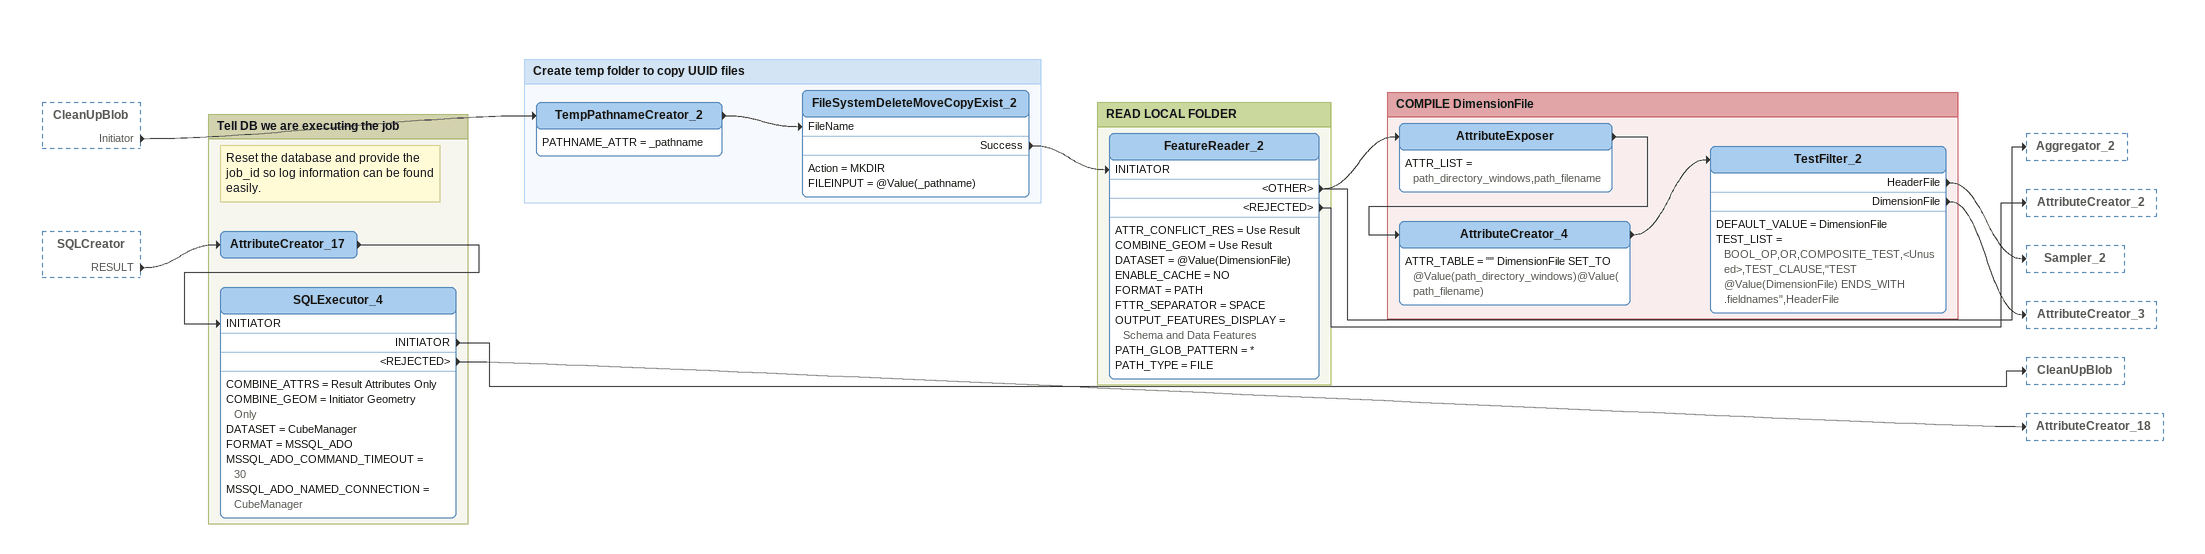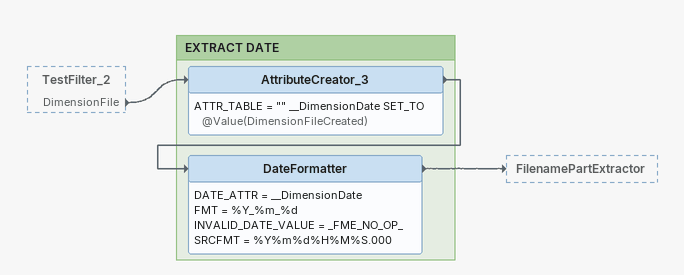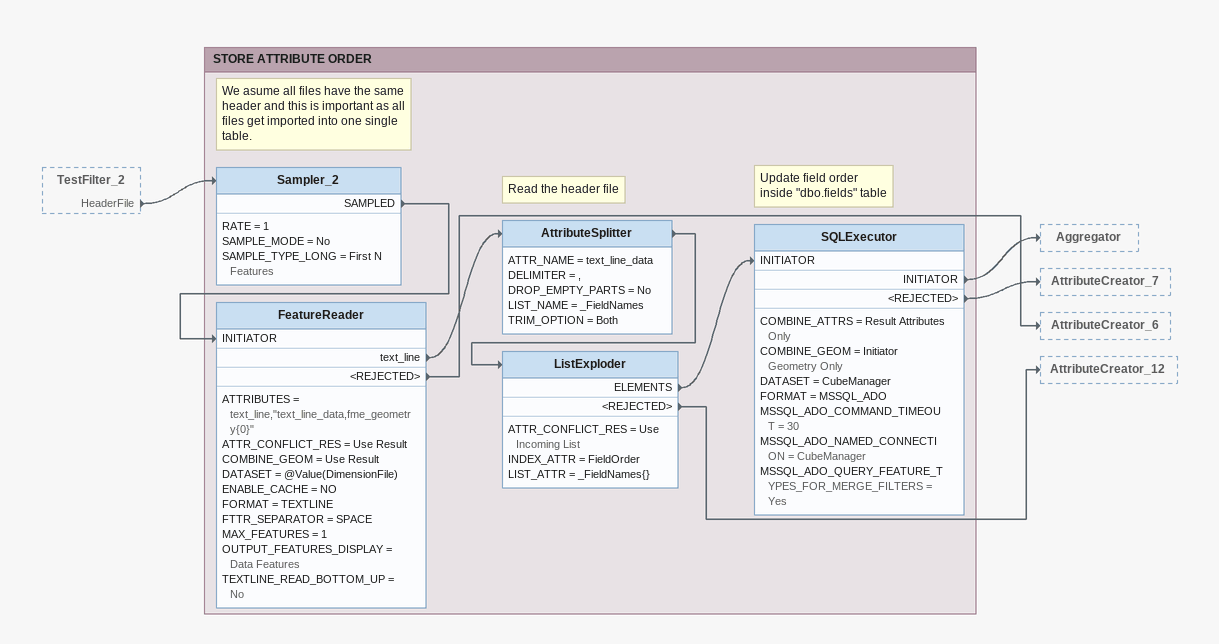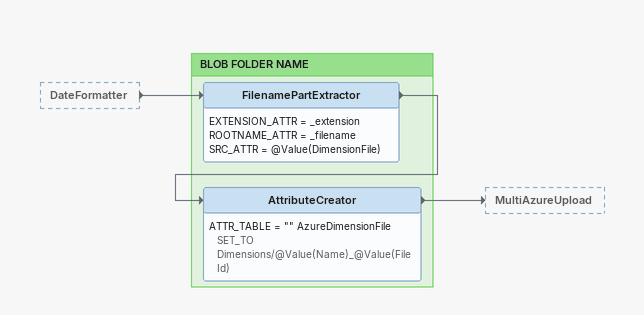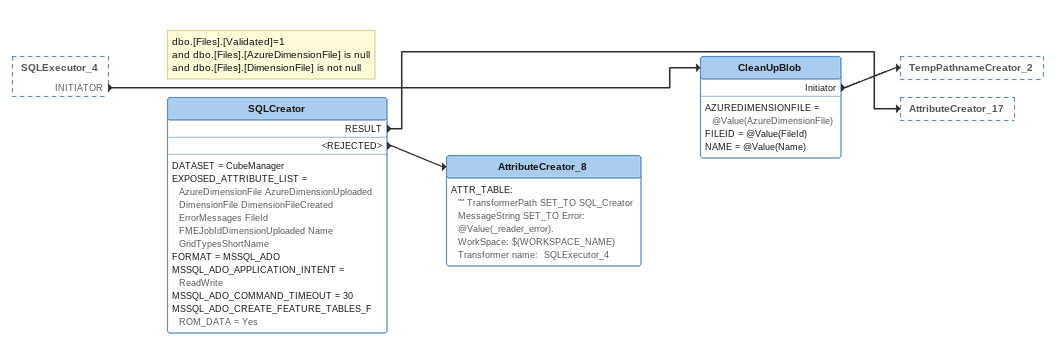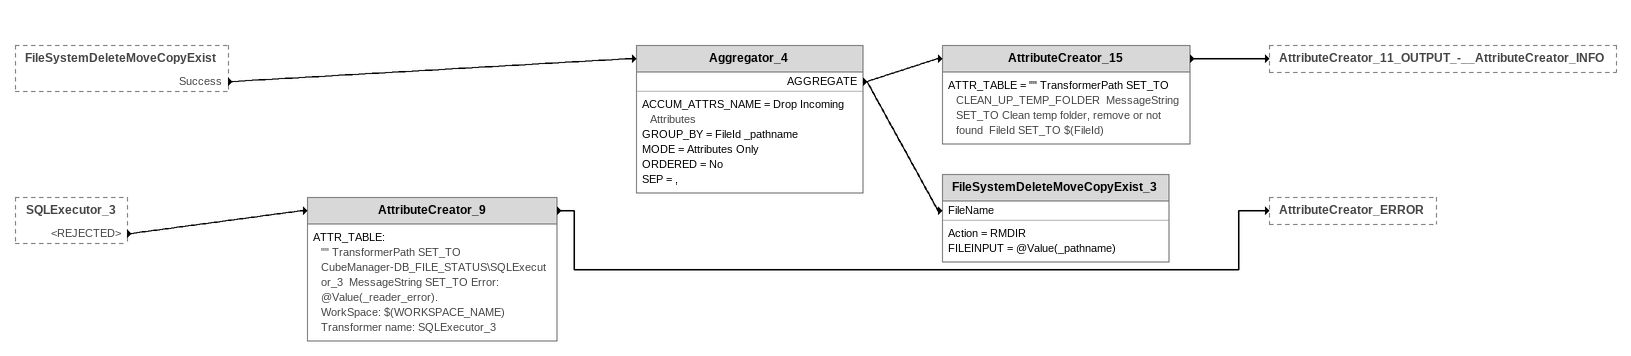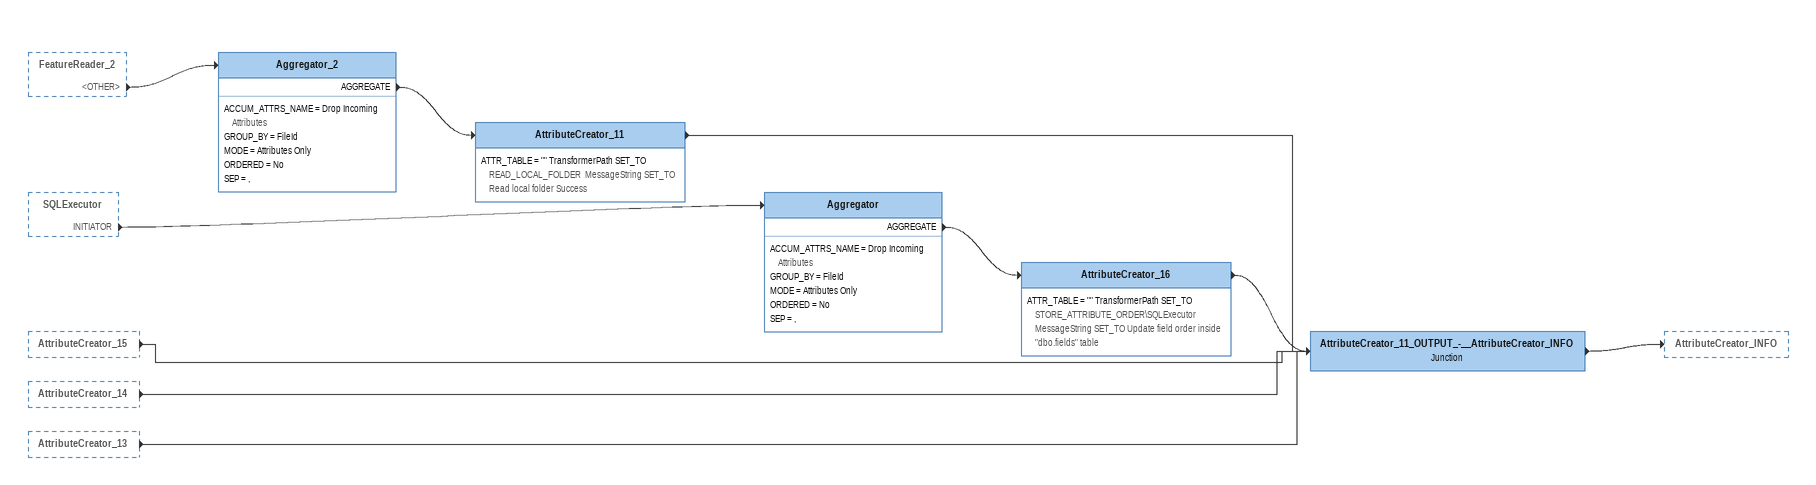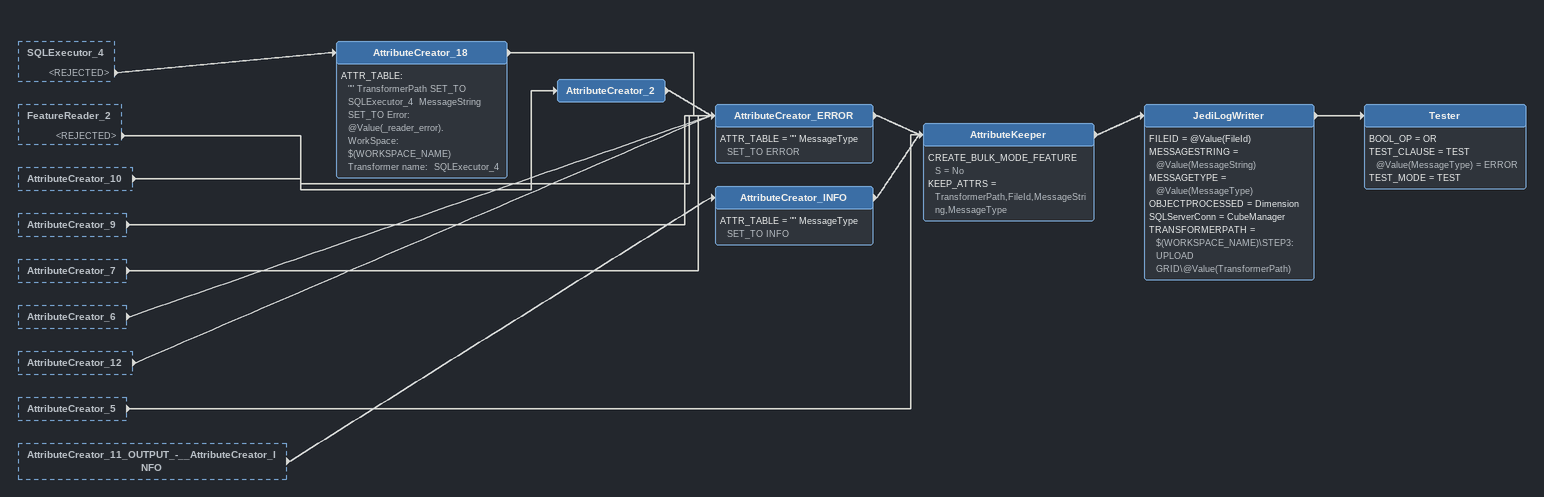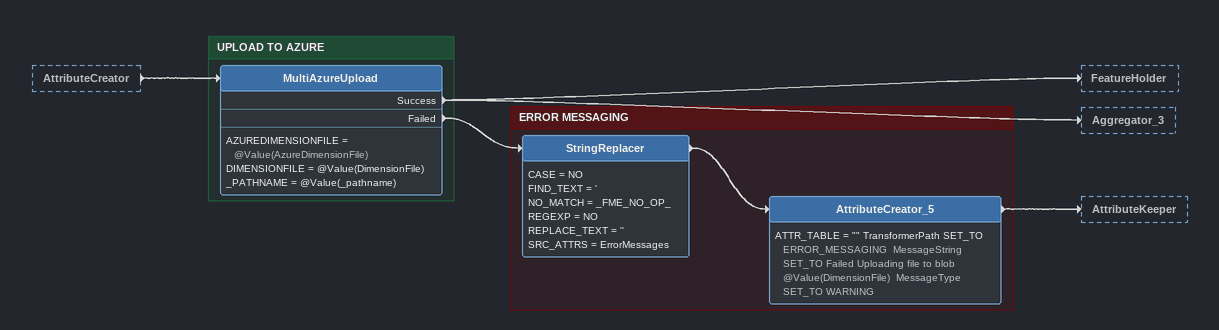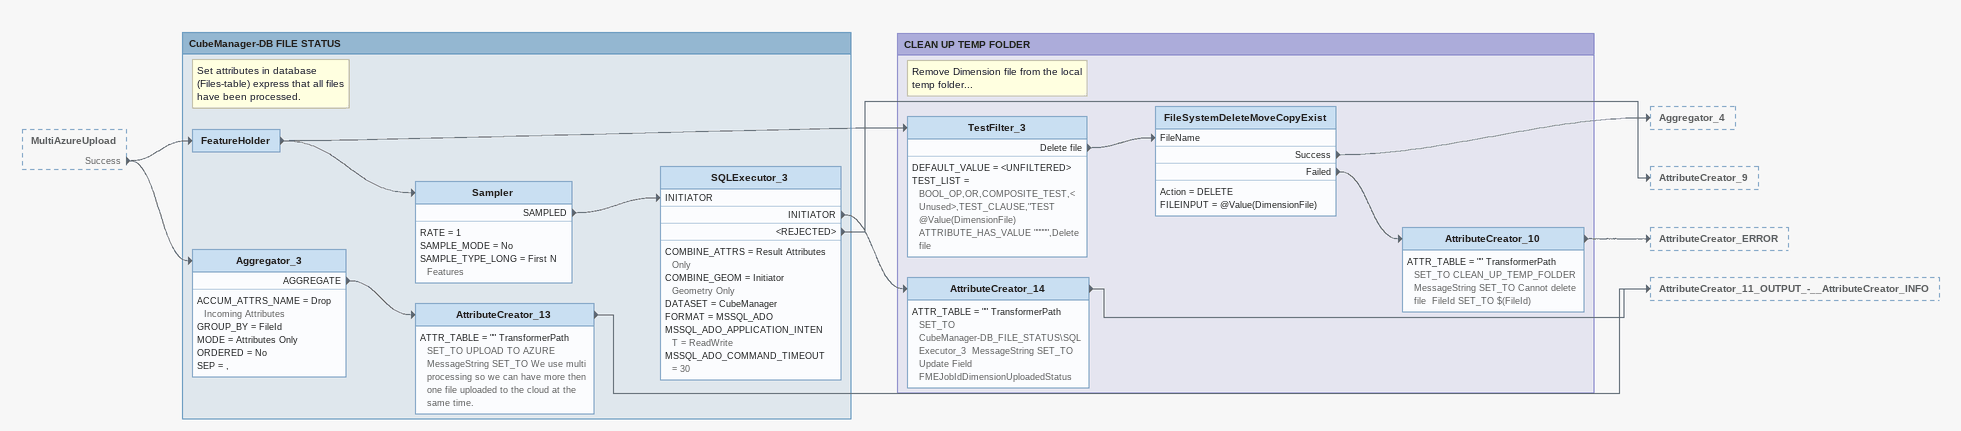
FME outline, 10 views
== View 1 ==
CleanUpBlob [outside]
    Initiator -> TempPathnameCreator_2
SQLCreator [outside]
    RESULT -> AttributeCreator_17

Bookmark: Tell DB we are executing the job
Note: Reset the database and provide the job_id so log information can be found easily.
AttributeCreator_17
    -> SQLExecutor_4 [INITIATOR]
SQLExecutor_4
    COMBINE_ATTRS = Result Attributes Only
    COMBINE_GEOM = Initiator Geometry Only
    DATASET = CubeManager
    FORMAT = MSSQL_ADO
    MSSQL_ADO_COMMAND_TIMEOUT = 30
    MSSQL_ADO_NAMED_CONNECTION = CubeManager
    INITIATOR -> CleanUpBlob
    <REJECTED> -> AttributeCreator_18

Bookmark: Create temp folder to copy UUID files
TempPathnameCreator_2
    PATHNAME_ATTR = _pathname
    -> FileSystemDeleteMoveCopyExist_2 [FileName]
FileSystemDeleteMoveCopyExist_2
    Action = MKDIR
    FILEINPUT = @Value(_pathname)
    Success -> FeatureReader_2 [INITIATOR]

Bookmark: READ LOCAL FOLDER
FeatureReader_2
    ATTR_CONFLICT_RES = Use Result
    COMBINE_GEOM = Use Result
    DATASET = @Value(DimensionFile)
    ENABLE_CACHE = NO
    FORMAT = PATH
    FTTR_SEPARATOR = SPACE
    OUTPUT_FEATURES_DISPLAY = Schema and Data Features
    PATH_GLOB_PATTERN = *
    PATH_TYPE = FILE
    <OTHER> -> AttributeExposer
    <OTHER> -> Aggregator_2
    <REJECTED> -> AttributeCreator_2

Bookmark: COMPILE DimensionFile
AttributeExposer
    ATTR_LIST = path_directory_windows,path_filename
    -> AttributeCreator_4
AttributeCreator_4
    ATTR_TABLE = "" DimensionFile SET_TO @Value(path_directory_windows)@Value(path_filename)
    -> TestFilter_2
TestFilter_2
    DEFAULT_VALUE = DimensionFile
    TEST_LIST = BOOL_OP,OR,COMPOSITE_TEST,<Unused>,TEST_CLAUSE,"TEST @Value(DimensionFile) ENDS_WITH .fieldnames",HeaderFile
    HeaderFile -> Sampler_2
    DimensionFile -> AttributeCreator_3

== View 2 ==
TestFilter_2 [outside]
    DimensionFile -> AttributeCreator_3

Bookmark: EXTRACT DATE
AttributeCreator_3
    ATTR_TABLE = "" __DimensionDate SET_TO @Value(DimensionFileCreated)
    -> DateFormatter
DateFormatter
    DATE_ATTR = __DimensionDate
    FMT = %Y_%m_%d
    INVALID_DATE_VALUE = _FME_NO_OP_
    SRCFMT = %Y%m%d%H%M%S.000
    -> FilenamePartExtractor

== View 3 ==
TestFilter_2 [outside]
    HeaderFile -> Sampler_2

Bookmark: STORE ATTRIBUTE ORDER
Note: We asume all files have the same header and this is important as all files get imported into one single table.
Sampler_2
    RATE = 1
    SAMPLE_MODE = No
    SAMPLE_TYPE_LONG = First N Features
    SAMPLED -> FeatureReader [INITIATOR]
Note: Read the header file
FeatureReader
    ATTRIBUTES = text_line,"text_line_data,fme_geometry{0}"
    ATTR_CONFLICT_RES = Use Result
    COMBINE_GEOM = Use Result
    DATASET = @Value(DimensionFile)
    ENABLE_CACHE = NO
    FORMAT = TEXTLINE
    FTTR_SEPARATOR = SPACE
    MAX_FEATURES = 1
    OUTPUT_FEATURES_DISPLAY = Data Features
    TEXTLINE_READ_BOTTOM_UP = No
    text_line -> AttributeSplitter
    <REJECTED> -> AttributeCreator_6
AttributeSplitter
    ATTR_NAME = text_line_data
    DELIMITER = ,
    DROP_EMPTY_PARTS = No
    LIST_NAME = _FieldNames
    TRIM_OPTION = Both
    -> ListExploder
ListExploder
    ATTR_CONFLICT_RES = Use Incoming List
    INDEX_ATTR = FieldOrder
    LIST_ATTR = _FieldNames{}
    ELEMENTS -> SQLExecutor [INITIATOR]
    <REJECTED> -> AttributeCreator_12
Note: Update field order / inside "dbo.fields" table
SQLExecutor
    COMBINE_ATTRS = Result Attributes Only
    COMBINE_GEOM = Initiator Geometry Only
    DATASET = CubeManager
    FORMAT = MSSQL_ADO
    MSSQL_ADO_COMMAND_TIMEOUT = 30
    MSSQL_ADO_NAMED_CONNECTION = CubeManager
    MSSQL_ADO_QUERY_FEATURE_TYPES_FOR_MERGE_FILTERS = Yes
    INITIATOR -> Aggregator
    <REJECTED> -> AttributeCreator_7

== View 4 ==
DateFormatter [outside]
    -> FilenamePartExtractor

Bookmark: BLOB FOLDER NAME
FilenamePartExtractor
    EXTENSION_ATTR = _extension
    ROOTNAME_ATTR = _filename
    SRC_ATTR = @Value(DimensionFile)
    -> AttributeCreator
AttributeCreator
    ATTR_TABLE = "" AzureDimensionFile SET_TO Dimensions/@Value(Name)_@Value(FileId)
    -> MultiAzureUpload

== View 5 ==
SQLExecutor_4 [outside]
    INITIATOR -> CleanUpBlob
Note: dbo.[Files].[Validated]=1 / and dbo.[Files].[AzureDimensionFile] is null / and dbo.[Files].[DimensionFile] is not null
SQLCreator
    DATASET = CubeManager
    EXPOSED_ATTRIBUTE_LIST = AzureDimensionFile AzureDimensionUploaded DimensionFile DimensionFileCreated ErrorMessages FileId FMEJobIdDimensionUploaded Name GridTypesShortName
    FORMAT = MSSQL_ADO
    MSSQL_ADO_APPLICATION_INTENT = ReadWrite
    MSSQL_ADO_COMMAND_TIMEOUT = 30
    MSSQL_ADO_CREATE_FEATURE_TABLES_FROM_DATA = Yes
    RESULT -> AttributeCreator_17
    <REJECTED> -> AttributeCreator_8
CleanUpBlob
    AZUREDIMENSIONFILE = @Value(AzureDimensionFile)
    FILEID = @Value(FileId)
    NAME = @Value(Name)
    Initiator -> TempPathnameCreator_2
AttributeCreator_8
    ATTR_TABLE:
      "" TransformerPath SET_TO SQL_Creator  MessageString SET_TO Error: @Value(_reader_error).
      WorkSpace: $(WORKSPACE_NAME)
      Transformer name:  SQLExecutor_4

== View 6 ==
FileSystemDeleteMoveCopyExist [outside]
    Success -> Aggregator_4
SQLExecutor_3 [outside]
    <REJECTED> -> AttributeCreator_9
Aggregator_4
    ACCUM_ATTRS_NAME = Drop Incoming Attributes
    GROUP_BY = FileId _pathname
    MODE = Attributes Only
    ORDERED = No
    SEP = ,
    AGGREGATE -> AttributeCreator_15
    AGGREGATE -> FileSystemDeleteMoveCopyExist_3 [FileName]
AttributeCreator_15
    ATTR_TABLE = "" TransformerPath SET_TO CLEAN_UP_TEMP_FOLDER  MessageString SET_TO Clean temp folder, remove or not found  FileId SET_TO $(FileId)
    -> AttributeCreator_11_OUTPUT_-__AttributeCreator_INFO
FileSystemDeleteMoveCopyExist_3
    Action = RMDIR
    FILEINPUT = @Value(_pathname)
AttributeCreator_9
    ATTR_TABLE:
      "" TransformerPath SET_TO CubeManager-DB_FILE_STATUS\SQLExecutor_3  MessageString SET_TO Error: @Value(_reader_error).
      WorkSpace: $(WORKSPACE_NAME)
      Transformer name: SQLExecutor_3
    -> AttributeCreator_ERROR

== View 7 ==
FeatureReader_2 [outside]
    <OTHER> -> Aggregator_2
SQLExecutor [outside]
    INITIATOR -> Aggregator
AttributeCreator_15 [outside]
    -> AttributeCreator_11_OUTPUT_-__AttributeCreator_INFO
AttributeCreator_14 [outside]
    -> AttributeCreator_11_OUTPUT_-__AttributeCreator_INFO
AttributeCreator_13 [outside]
    -> AttributeCreator_11_OUTPUT_-__AttributeCreator_INFO
Aggregator
    ACCUM_ATTRS_NAME = Drop Incoming Attributes
    GROUP_BY = FileId
    MODE = Attributes Only
    ORDERED = No
    SEP = ,
    AGGREGATE -> AttributeCreator_16
AttributeCreator_16
    ATTR_TABLE = "" TransformerPath SET_TO STORE_ATTRIBUTE_ORDER\SQLExecutor  MessageString SET_TO Update field order inside "dbo.fields" table
    -> AttributeCreator_11_OUTPUT_-__AttributeCreator_INFO
Aggregator_2
    ACCUM_ATTRS_NAME = Drop Incoming Attributes
    GROUP_BY = FileId
    MODE = Attributes Only
    ORDERED = No
    SEP = ,
    AGGREGATE -> AttributeCreator_11
AttributeCreator_11
    ATTR_TABLE = "" TransformerPath SET_TO READ_LOCAL_FOLDER  MessageString SET_TO Read local folder Success
    -> AttributeCreator_11_OUTPUT_-__AttributeCreator_INFO
AttributeCreator_11_OUTPUT_-__AttributeCreator_INFO: Junction
    -> AttributeCreator_INFO

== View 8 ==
SQLExecutor_4 [outside]
    <REJECTED> -> AttributeCreator_18
FeatureReader_2 [outside]
    <REJECTED> -> AttributeCreator_2
AttributeCreator_10 [outside]
    -> AttributeCreator_ERROR
AttributeCreator_9 [outside]
    -> AttributeCreator_ERROR
AttributeCreator_7 [outside]
    -> AttributeCreator_ERROR
AttributeCreator_6 [outside]
    -> AttributeCreator_ERROR
AttributeCreator_12 [outside]
    -> AttributeCreator_ERROR
AttributeCreator_5 [outside]
    -> AttributeKeeper
AttributeCreator_11_OUTPUT_-__AttributeCreator_INFO [outside]
    -> AttributeCreator_INFO
AttributeCreator_INFO
    ATTR_TABLE = "" MessageType SET_TO INFO
    -> AttributeKeeper
AttributeCreator_2
    -> AttributeCreator_ERROR
AttributeCreator_18
    ATTR_TABLE:
      "" TransformerPath SET_TO SQLExecutor_4  MessageString SET_TO Error: @Value(_reader_error).
      WorkSpace: $(WORKSPACE_NAME)
      Transformer name:  SQLExecutor_4
    -> AttributeCreator_ERROR
AttributeCreator_ERROR
    ATTR_TABLE = "" MessageType SET_TO ERROR
    -> AttributeKeeper
AttributeKeeper
    CREATE_BULK_MODE_FEATURES = No
    KEEP_ATTRS = TransformerPath,FileId,MessageString,MessageType
    -> JediLogWritter
JediLogWritter
    FILEID = @Value(FileId)
    MESSAGESTRING = @Value(MessageString)
    MESSAGETYPE = @Value(MessageType)
    OBJECTPROCESSED = Dimension
    SQLServerConn = CubeManager
    TRANSFORMERPATH = $(WORKSPACE_NAME)\STEP3: UPLOAD GRID\@Value(TransformerPath)
    -> Tester
Tester
    BOOL_OP = OR
    TEST_CLAUSE = TEST @Value(MessageType) = ERROR
    TEST_MODE = TEST

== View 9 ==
AttributeCreator [outside]
    -> MultiAzureUpload

Bookmark: UPLOAD TO AZURE
MultiAzureUpload
    AZUREDIMENSIONFILE = @Value(AzureDimensionFile)
    DIMENSIONFILE = @Value(DimensionFile)
    _PATHNAME = @Value(_pathname)
    Success -> FeatureHolder
    Success -> Aggregator_3
    Failed -> StringReplacer

Bookmark: ERROR MESSAGING
StringReplacer
    CASE = NO
    FIND_TEXT = '
    NO_MATCH = _FME_NO_OP_
    REGEXP = NO
    REPLACE_TEXT = ''
    SRC_ATTRS = ErrorMessages
    -> AttributeCreator_5
AttributeCreator_5
    ATTR_TABLE = "" TransformerPath SET_TO ERROR_MESSAGING  MessageString SET_TO Failed Uploading file to blob @Value(DimensionFile)  MessageType SET_TO WARNING
    -> AttributeKeeper

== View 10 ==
MultiAzureUpload [outside]
    Success -> FeatureHolder
    Success -> Aggregator_3

Bookmark: CubeManager-DB FILE STATUS
Note: Set attributes in database (Files-table) express that all files have been processed.
FeatureHolder
    -> Sampler
    -> TestFilter_3
Sampler
    RATE = 1
    SAMPLE_MODE = No
    SAMPLE_TYPE_LONG = First N Features
    SAMPLED -> SQLExecutor_3 [INITIATOR]
SQLExecutor_3
    COMBINE_ATTRS = Result Attributes Only
    COMBINE_GEOM = Initiator Geometry Only
    DATASET = CubeManager
    FORMAT = MSSQL_ADO
    MSSQL_ADO_APPLICATION_INTENT = ReadWrite
    MSSQL_ADO_COMMAND_TIMEOUT = 30
    INITIATOR -> AttributeCreator_14
    <REJECTED> -> AttributeCreator_9
Aggregator_3
    ACCUM_ATTRS_NAME = Drop Incoming Attributes
    GROUP_BY = FileId
    MODE = Attributes Only
    ORDERED = No
    SEP = ,
    AGGREGATE -> AttributeCreator_13
AttributeCreator_13
    ATTR_TABLE = "" TransformerPath SET_TO UPLOAD TO AZURE  MessageString SET_TO We use multi processing so we can have more then one file uploaded to the cloud at the same time.
    -> AttributeCreator_11_OUTPUT_-__AttributeCreator_INFO

Bookmark: CLEAN UP TEMP FOLDER
Note: Remove Dimension file from the local temp folder...
TestFilter_3
    DEFAULT_VALUE = <UNFILTERED>
    TEST_LIST = BOOL_OP,OR,COMPOSITE_TEST,<Unused>,TEST_CLAUSE,"TEST @Value(DimensionFile) ATTRIBUTE_HAS_VALUE """"",Delete file
    Delete file -> FileSystemDeleteMoveCopyExist [FileName]
FileSystemDeleteMoveCopyExist
    Action = DELETE
    FILEINPUT = @Value(DimensionFile)
    Success -> Aggregator_4
    Failed -> AttributeCreator_10
AttributeCreator_10
    ATTR_TABLE = "" TransformerPath SET_TO CLEAN_UP_TEMP_FOLDER  MessageString SET_TO Cannot delete file  FileId SET_TO $(FileId)
    -> AttributeCreator_ERROR
AttributeCreator_14
    ATTR_TABLE = "" TransformerPath SET_TO CubeManager-DB_FILE_STATUS\SQLExecutor_3  MessageString SET_TO Update Field FMEJobIdDimensionUploadedStatus
    -> AttributeCreator_11_OUTPUT_-__AttributeCreator_INFO
